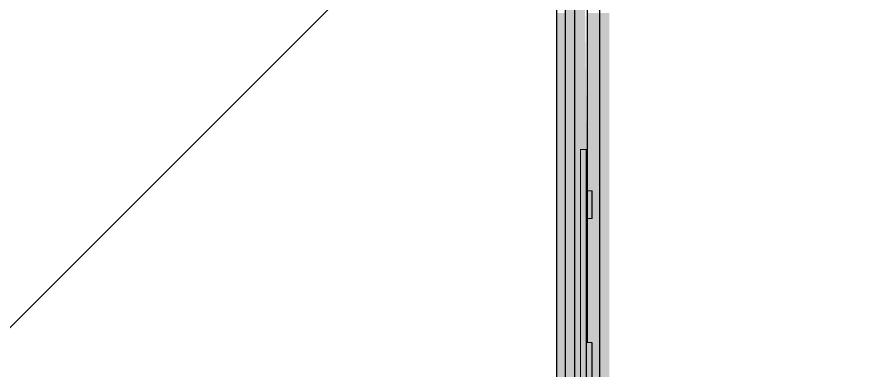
# Model space of a CAD drawing. Header units: millimetres. Extents: x 50357 to 985146, y 723188 to 1803594.
# Drawn here: x 862907.2 to 863213.1, y 732074.5 to 732202.6 of the extents above; entities that cross this region are included whole.
import ezdxf

# ---------------------------------------------------------------- set-up
doc = ezdxf.new("R2010")
doc.units = ezdxf.units.MM
doc.header["$LTSCALE"] = 3
doc.header["$MEASUREMENT"] = 0
doc.layers.add('A-GENM', color=7, linetype='Continuous', lineweight=13, true_color=0x6e6e6e)
doc.layers.add('I-WALL', color=7, linetype='Continuous', lineweight=25, true_color=0x6e6e6e)
doc.layers.add('Hatch (HOR not under LTC submission)', color=252, linetype='Continuous', lineweight=35)

# ---------------------------------------------------------------- blocks, each defined once
blk = doc.blocks.new('Signage_Disabled _GF__Centre - Standard-5237729-SEC D_2')
at = {"layer": 'A-GENM'}
for points in [[(-689427.07, 7765.5), (-689427.07, 7965.5), (-689429.07, 7965.5), (-689429.07, 7765.5)], [(-689426.96, 7875.5), (-689424.96, 7875.5), (-689424.96, 7895.5), (-689426.96, 7895.5)]]:
    blk.add_hatch(color=256, dxfattribs=at).paths.add_polyline_path(points, flags=0)
for p, q in [((-689429.07, 7765.5), (-689429.07, 7965.5)), ((-689427.07, 7965.5), (-689429.07, 7965.5)), ((-689427.07, 7965.5), (-689427.07, 7765.5)), ((-689426.81, 7965.5), (-689427.07, 7965.5)), ((-689426.81, 7895.5), (-689426.81, 7965.5)), ((-689424.94, 7950.5), (-689426.94, 7950.5)), ((-689426.94, 7940.5), (-689424.94, 7940.5)), ((-689426.96, 7875.5), (-689426.96, 7895.5)), ((-689424.96, 7895.5), (-689426.96, 7895.5)), ((-689424.96, 7895.5), (-689424.96, 7875.5)), ((-689424.91, 7875.5), (-689424.91, 7895.5))]:
    blk.add_line(p, q, dxfattribs=at)
for centre, start_param, end_param in [((-689426.94, 7945.5), 4.712389, 7.853982), ((-689424.94, 7945.5), 4.712389, 7.853982), ((-689426.94, 7945.5), 1.570796, 4.712389), ((-689424.94, 7945.5), 1.570796, 4.712389)]:
    blk.add_ellipse(centre, major_axis=(0, 5), ratio=0.002593, start_param=start_param, end_param=end_param, dxfattribs=at)

msp = doc.modelspace()

# ---------------------------------------------------------------- hatches: boundary and pattern name
at = {"layer": 'Hatch (HOR not under LTC submission)'}
h = msp.add_hatch(dxfattribs=at)
h.set_pattern_fill('ANSI38', color=256, scale=4000)
h.paths.add_polyline_path([(853871.7666, 751128.0064), (853871.7666, 735638.9831), (853656.482, 735638.9831), (853656.482, 728688.9831), (867744.0584, 728688.9831), (867748.3434, 751128.0064)])
at = {"layer": 'I-WALL', "lineweight": 5}
for points in [[(863106.2173, 731088.9831), (863109.4157, 731088.9831), (863109.4157, 733338.9831), (863106.2173, 733338.9831), (863106.2173, 731090.6646)], [(863114.1937, 731088.9831), (863118.5523, 731088.9831), (863118.5523, 732203.9831), (863114.1937, 732203.9831), (863114.1937, 732084.4831), (863115.7852, 732084.4831), (863115.7852, 732064.4831), (863114.1937, 732064.4831), (863114.1937, 732044.4831), (863115.7852, 732044.4831), (863115.7852, 732024.4831), (863114.1937, 732024.4831), (863114.1937, 731090.5133)]]:
    msp.add_hatch(color=256, dxfattribs=at).paths.add_polyline_path(points, flags=0)
at = {"layer": 'I-WALL'}
h = msp.add_hatch(color=256, dxfattribs=at)
h.paths.add_polyline_path([(863114.1937, 731088.9831), (863113.3277, 731854.4831), (863111.6816, 731854.4831), (863112.4991, 732154.4831), (863113.9408, 732154.4831), (863112.8947, 732237.3105), (863112.1357, 732237.3105), (863111.1316, 732269.0582), (863110.8501, 732269.0582), (863111.9292, 732304.0582), (863112.1357, 732304.0582), (863111.0137, 732418.0955), (863110.7481, 732418.0955), (863111.9343, 732453.0955), (863112.2483, 732453.0955), (863111.4186, 732457.1815), (863110.4186, 732457.1815), (863111.1947, 732501.528), (863112.1353, 732501.528), (863111.0454, 732568.3623), (863110.7482, 732568.3623), (863111.8343, 732603.3623), (863112.1353, 732603.3623), (863111.0993, 732607.6421), (863110.7704, 732607.6421), (863111.9323, 732652.9831), (863112.1353, 732652.9831), (863113.2347, 732678.9404), (863113.6256, 732678.9404), (863114.1937, 732882.9005), (863114.1937, 733338.9831), (863109.4157, 733338.9831), (863109.4157, 731088.9831)], flags=0)
h.paths.add_polyline_path([(863113.9408, 732044.4831), (863114.1937, 732044.4831), (863113.9408, 732060.0985)], flags=0)
h.paths.add_polyline_path([(863111.3495, 732310.5256), (863110.9292, 732310.5256), (863111.4207, 732310.5256)], flags=0)
h.paths.add_polyline_path([(863114.1075, 732391.474), (863113.6256, 732478.9404), (863113.1459, 732478.9404), (863114.0751, 732391.474)], flags=0)
h.paths.add_polyline_path([(863111.9323, 732627.3296), (863112.1353, 732627.3296), (863111.8343, 732627.3296)], flags=0)
h.paths.add_polyline_path([(863112.0638, 732635.0596), (863112.1353, 732635.0596), (863112.0638, 732643.6365)], flags=0)
h.paths.add_polyline_path([(863114.1041, 732639.779), (863114.1937, 732639.7791), (863114.0994, 732639.7791)], flags=0)
h.paths.add_polyline_path([(863111.4093, 732839.703), (863110.0482, 732839.703), (863110.0482, 733233.8961), (863111.4093, 733233.8961), (863111.4093, 732882.9005)], flags=0)
h.paths.add_polyline_path([(863113.5741, 732839.8365), (863112.213, 732839.8365), (863112.213, 733233.9831), (863113.5741, 733233.9831), (863113.5741, 732882.9005)], flags=0)
for points in [[(863103.2358, 731088.9831), (863106.2173, 731088.9831), (863106.2173, 732203.9831), (863103.2358, 732203.9831), (863103.2358, 731119.7534)], [(863122.1002, 731088.9831), (863122.1002, 732203.9831), (863118.5523, 732203.9831), (863118.5523, 731088.9831)]]:
    msp.add_hatch(color=256, dxfattribs=at).paths.add_polyline_path(points, flags=0)

# ---------------------------------------------------------------- linework, layer by layer
for p, q in [((863103.0284, 731088.9831), (863103.0284, 735338.9831)), ((863118.5523, 733439.4831), (863118.5523, 731088.9831)), ((863106.2173, 731088.9831), (863106.2173, 733338.9831)), ((863109.4157, 733338.9831), (863109.4157, 731088.9831)), ((863114.1937, 732084.4831), (863114.1937, 732236.4132))]:
    msp.add_line(p, q, dxfattribs=at)

# ---------------------------------------------------------------- block references
at = {"layer": 'A-GENM'}
msp.add_blockref('Signage_Disabled _GF__Centre - Standard-5237729-SEC D_2', (1552540.7499, 724188.9831), dxfattribs=at)

doc.saveas('drawing.dxf')
